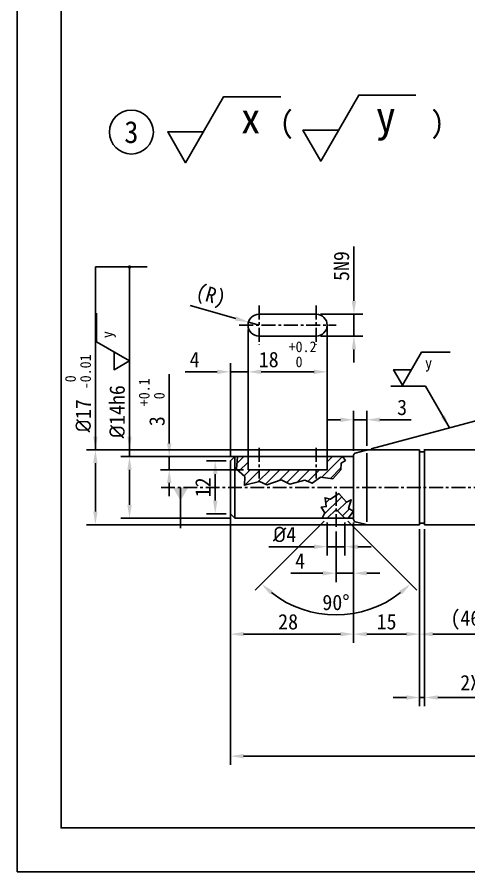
# Model space of a CAD drawing. Header units: millimetres. Extents: x 0 to 594, y 0 to 420.
# Drawn here: x 0 to 102.8, y 0 to 194.2 of the extents above; entities that cross this region are included whole.
import ezdxf
from ezdxf.enums import TextEntityAlignment as Align

# ---------------------------------------------------------------- set-up
doc = ezdxf.new("R2010")
doc.units = ezdxf.units.MM
doc.linetypes.add('CENTER', pattern=[50.8, 31.75, -6.35, 6.35, -6.35])
for name, color, linetype in [('문자', 2, 'Continuous'), ('외형선', 3, 'Continuous'), ('윤곽선_중심마크', 4, 'Continuous'), ('중심선', 1, 'CENTER'), ('치수선', 7, 'Continuous'), ('해칭선', 7, 'Continuous')]:
    doc.layers.add(name, color=color, linetype=linetype)
doc.styles.add('문자 H3.5', font='GulimChe.ttf', dxfattribs={"height": 3.5})
doc.styles.add('문자 H5', font='GulimChe.ttf', dxfattribs={"height": 5})
doc.dimstyles.new('기본', dxfattribs={"dimtxt": 3.5, "dimasz": 3, "dimexe": 2, "dimexo": 1, "dimgap": 1, "dimtad": 1, "dimdsep": 46, "dimtxsty": '문자 H3.5', "dimcen": 0, "dimclrd": 256, "dimclre": 256, "dimclrt": 2, "dimazin": 2, "dimtfac": 1, "dimtmove": 0, "dimatfit": 3, "dimfxl": 1, "dimlwd": -1, "dimlwe": -1, "dimarcsym": 1})

# ---------------------------------------------------------------- blocks, each defined once
blk = doc.blocks.new('*D64')
at = {"layer": 'Defpoints', "color": 0, "transparency": 16777216}
for p in [(49.53, 94.38), (25.57, 80.38), (49.53, 80.38)]:
    blk.add_point(p, dxfattribs=at)
at = {"layer": '치수선', "color": 7, "transparency": 16777216}
for p, q in [((25.57, 94.38), (25.57, 111.65)), ((48.53, 94.38), (23.57, 94.38)), ((25.57, 83.38), (25.57, 91.38)), ((48.53, 80.38), (23.57, 80.38))]:
    blk.add_line(p, q, dxfattribs=at)
for points in [[(25.07, 91.38), (26.07, 91.38), (25.57, 94.38)], [(25.07, 83.38), (26.07, 83.38), (25.57, 80.38)]]:
    blk.add_solid(points, dxfattribs=at)
at = {"layer": '치수선', "color": 2, "transparency": 16777216, "insert": (22.77, 104.56), "char_height": 3.5, "attachment_point": 5, "rotation": 90, "style": '문자 H3.5'}
blk.add_mtext('{\\fISOCPEUR|b0|i0|c0|p34;%%C}14h6', dxfattribs=at)
blk = doc.blocks.new('*D65')
at = {"layer": 'Defpoints', "color": 0, "transparency": 16777216}
for p in [(48.53, 93.38), (45.07, 81.38), (48.53, 81.38)]:
    blk.add_point(p, dxfattribs=at)
at = {"layer": '치수선', "transparency": 16777216}
for p, q in [((47.53, 93.38), (43.07, 93.38)), ((45.07, 90.38), (45.07, 84.38)), ((47.53, 81.38), (43.07, 81.38))]:
    blk.add_line(p, q, dxfattribs=at)
for points in [[(44.57, 90.38), (45.57, 90.38), (45.07, 93.38)], [(44.57, 84.38), (45.57, 84.38), (45.07, 81.38)]]:
    blk.add_solid(points, dxfattribs=at)
at = {"layer": '치수선', "color": 2, "transparency": 16777216, "insert": (42.27, 87.38), "char_height": 3.5, "attachment_point": 5, "rotation": 90, "style": '문자 H3.5'}
blk.add_mtext('12', dxfattribs=at)
blk = doc.blocks.new('*D68')
at = {"layer": 'Defpoints', "color": 0, "transparency": 16777216}
for p in [(82, 95.88), (17.81, 78.88), (82, 78.88)]:
    blk.add_point(p, dxfattribs=at)
at = {"layer": '치수선', "transparency": 16777216}
for p, q in [((17.81, 95.88), (17.81, 118.57)), ((81, 95.88), (15.81, 95.88)), ((17.81, 81.88), (17.81, 92.88)), ((81, 78.88), (15.81, 78.88))]:
    blk.add_line(p, q, dxfattribs=at)
for points in [[(17.31, 92.88), (18.31, 92.88), (17.81, 95.88)], [(17.31, 81.88), (18.31, 81.88), (17.81, 78.88)]]:
    blk.add_solid(points, dxfattribs=at)
at = {"layer": '치수선', "color": 2, "transparency": 16777216, "insert": (13.85, 108.72), "char_height": 3.5, "width": 18.0782, "attachment_point": 5, "rotation": 90, "style": '문자 H3.5'}
blk.add_mtext('{\\fISOCPEUR|b0|i0|c0|p34;%%C}17 {\\H0.7x;\\S 0^ -0.01;}', dxfattribs=at)
blk = doc.blocks.new('*D70')
at = {"layer": 'Defpoints', "color": 0, "transparency": 16777216}
for p in [(48.53, 81.38), (76.53, 80.06), (76.53, 54.03)]:
    blk.add_point(p, dxfattribs=at)
at = {"layer": '치수선', "transparency": 16777216}
for p, q in [((48.53, 80.38), (48.53, 52.03)), ((76.53, 79.06), (76.53, 52.03)), ((51.53, 54.03), (73.53, 54.03))]:
    blk.add_line(p, q, dxfattribs=at)
for points in [[(51.53, 54.53), (51.53, 53.53), (48.53, 54.03)], [(73.53, 54.53), (73.53, 53.53), (76.53, 54.03)]]:
    blk.add_solid(points, dxfattribs=at)
at = {"layer": '치수선', "color": 2, "transparency": 16777216, "insert": (61.64, 56.82), "char_height": 3.5, "attachment_point": 5, "style": '문자 H3.5'}
blk.add_mtext('28', dxfattribs=at)
blk = doc.blocks.new('*D71')
at = {"layer": 'Defpoints', "color": 0, "transparency": 16777216}
for p in [(76.53, 80.06), (72.53, 78.38), (72.53, 67.87)]:
    blk.add_point(p, dxfattribs=at)
at = {"layer": '치수선', "transparency": 16777216}
for p, q in [((76.53, 79.06), (76.53, 65.87)), ((72.53, 77.38), (72.53, 65.87)), ((69.53, 67.87), (62.22, 67.87)), ((76.53, 67.87), (72.53, 67.87)), ((79.53, 67.87), (82.53, 67.87))]:
    blk.add_line(p, q, dxfattribs=at)
for points in [[(69.53, 68.37), (69.53, 67.37), (72.53, 67.87)], [(79.53, 68.37), (79.53, 67.37), (76.53, 67.87)]]:
    blk.add_solid(points, dxfattribs=at)
at = {"layer": '치수선', "color": 2, "transparency": 16777216, "insert": (64.37, 70.66), "char_height": 3.5, "attachment_point": 5, "style": '문자 H3.5'}
blk.add_mtext('4', dxfattribs=at)
blk = doc.blocks.new('*D72')
at = {"layer": 'Defpoints', "color": 0, "transparency": 16777216}
for p in [(70.53, 80.38), (74.53, 80.38), (74.53, 73.89)]:
    blk.add_point(p, dxfattribs=at)
at = {"layer": '치수선', "transparency": 16777216}
for p, q in [((70.53, 79.38), (70.53, 71.89)), ((74.53, 79.38), (74.53, 71.89)), ((67.53, 73.89), (57.25, 73.89)), ((74.53, 73.89), (70.53, 73.89)), ((77.53, 73.89), (80.53, 73.89))]:
    blk.add_line(p, q, dxfattribs=at)
for points in [[(67.53, 74.39), (67.53, 73.39), (70.53, 73.89)], [(77.53, 74.39), (77.53, 73.39), (74.53, 73.89)]]:
    blk.add_solid(points, dxfattribs=at)
at = {"layer": '치수선', "color": 2, "transparency": 16777216, "insert": (60.83, 76.68), "char_height": 3.5, "attachment_point": 5, "style": '문자 H3.5'}
blk.add_mtext('{\\fISOCPEUR|b0|i0|c0|p34;%%C}4', dxfattribs=at)
blk = doc.blocks.new('*D73')
at = {"layer": 'Defpoints', "color": 0, "transparency": 16777216}
for p in [(72.53, 82.38), (72.53, 82.38), (70.53, 80.38), (74.53, 80.38), (66.33, 59.23)]:
    blk.add_point(p, dxfattribs=at)
at = {"layer": '치수선', "transparency": 16777216}
for p, q in [((69.82, 79.67), (54.17, 64.02)), ((75.24, 79.67), (90.89, 64.02))]:
    blk.add_line(p, q, dxfattribs=at)
blk.add_arc((72.53, 82.38), 23.96, 232.1789, 307.8211, dxfattribs=at)
for points in [[(57.51, 63.08), (58.17, 63.83), (55.59, 65.43)], [(86.89, 63.83), (87.55, 63.08), (89.47, 65.43)]]:
    blk.add_solid(points, dxfattribs=at)
at = {"layer": '치수선', "color": 2, "transparency": 16777216, "insert": (72.53, 61.21), "char_height": 3.5, "attachment_point": 5, "style": '문자 H3.5'}
blk.add_mtext('90°', dxfattribs=at)
blk = doc.blocks.new('*D74')
at = {"layer": 'Defpoints', "color": 0, "transparency": 16777216}
for p in [(76.53, 80.38), (91.53, 78.88), (91.53, 54.03)]:
    blk.add_point(p, dxfattribs=at)
at = {"layer": '치수선', "transparency": 16777216}
for p, q in [((76.53, 79.38), (76.53, 52.03)), ((91.53, 77.88), (91.53, 52.03)), ((79.53, 54.03), (88.53, 54.03))]:
    blk.add_line(p, q, dxfattribs=at)
for points in [[(79.53, 54.53), (79.53, 53.53), (76.53, 54.03)], [(88.53, 54.53), (88.53, 53.53), (91.53, 54.03)]]:
    blk.add_solid(points, dxfattribs=at)
at = {"layer": '치수선', "color": 2, "transparency": 16777216, "insert": (84.03, 56.83), "char_height": 3.5, "attachment_point": 5, "style": '문자 H3.5'}
blk.add_mtext('15', dxfattribs=at)
blk = doc.blocks.new('*D75')
at = {"layer": 'Defpoints', "color": 0, "transparency": 16777216}
for p in [(91.53, 78.88), (137.53, 78.88), (137.53, 54.03)]:
    blk.add_point(p, dxfattribs=at)
at = {"layer": '치수선', "transparency": 16777216}
for p, q in [((91.53, 77.88), (91.53, 52.03)), ((137.53, 77.88), (137.53, 52.03)), ((94.53, 54.03), (134.53, 54.03))]:
    blk.add_line(p, q, dxfattribs=at)
for points in [[(94.53, 54.53), (94.53, 53.53), (91.53, 54.03)], [(134.53, 54.53), (134.53, 53.53), (137.53, 54.03)]]:
    blk.add_solid(points, dxfattribs=at)
at = {"layer": '치수선', "color": 2, "transparency": 16777216, "insert": (103.08, 57.23), "char_height": 3.5, "attachment_point": 5, "style": '문자 H3.5'}
blk.add_mtext('(46)', dxfattribs=at)
blk = doc.blocks.new('*D76')
at = {"layer": 'Defpoints', "color": 0, "transparency": 16777216}
for p in [(79.53, 102.74), (79.53, 95.85), (76.53, 94.69)]:
    blk.add_point(p, dxfattribs=at)
at = {"layer": '치수선', "transparency": 16777216}
for p, q in [((76.53, 95.69), (76.53, 104.74)), ((79.53, 96.85), (79.53, 104.74)), ((73.53, 102.74), (70.53, 102.74)), ((76.53, 102.74), (79.53, 102.74)), ((82.53, 102.74), (89.59, 102.74))]:
    blk.add_line(p, q, dxfattribs=at)
for points in [[(73.53, 103.24), (73.53, 102.24), (76.53, 102.74)], [(82.53, 103.24), (82.53, 102.24), (79.53, 102.74)]]:
    blk.add_solid(points, dxfattribs=at)
at = {"layer": '치수선', "color": 2, "transparency": 16777216, "insert": (87.56, 105.53), "char_height": 3.5, "attachment_point": 5, "style": '문자 H3.5'}
blk.add_mtext('3', dxfattribs=at)
blk = doc.blocks.new('*D79')
at = {"layer": 'Defpoints', "color": 0, "transparency": 16777216}
for p in [(52.53, 124.23), (70.53, 124.23), (70.53, 113.63)]:
    blk.add_point(p, dxfattribs=at)
at = {"layer": '치수선', "transparency": 16777216}
for p, q in [((52.53, 123.23), (52.53, 111.63)), ((70.53, 123.23), (70.53, 111.63)), ((55.53, 113.63), (67.53, 113.63))]:
    blk.add_line(p, q, dxfattribs=at)
for points in [[(55.53, 114.13), (55.53, 113.13), (52.53, 113.63)], [(67.53, 114.13), (67.53, 113.13), (70.53, 113.63)]]:
    blk.add_solid(points, dxfattribs=at)
at = {"layer": '치수선', "color": 2, "transparency": 16777216, "insert": (61.53, 117.59), "char_height": 3.5, "attachment_point": 5, "style": '문자 H3.5'}
blk.add_mtext('18 {\\H0.7x;\\S+0.2^  0;}', dxfattribs=at)
blk = doc.blocks.new('*D80')
at = {"layer": 'Defpoints', "color": 0, "transparency": 16777216}
for p in [(48.53, 113.63), (48.53, 93.38), (52.53, 94.38)]:
    blk.add_point(p, dxfattribs=at)
at = {"layer": '치수선', "transparency": 16777216}
for p, q in [((48.53, 94.38), (48.53, 115.63)), ((52.53, 95.38), (52.53, 115.63)), ((45.53, 113.63), (38.22, 113.63)), ((52.53, 113.63), (48.53, 113.63)), ((55.53, 113.63), (58.53, 113.63))]:
    blk.add_line(p, q, dxfattribs=at)
for points in [[(45.53, 114.13), (45.53, 113.13), (48.53, 113.63)], [(55.53, 114.13), (55.53, 113.13), (52.53, 113.63)]]:
    blk.add_solid(points, dxfattribs=at)
at = {"layer": '치수선', "color": 2, "transparency": 16777216, "insert": (40.37, 116.42), "char_height": 3.5, "attachment_point": 5, "style": '문자 H3.5'}
blk.add_mtext('4', dxfattribs=at)
blk = doc.blocks.new('*D85')
at = {"layer": 'Defpoints', "color": 0, "transparency": 16777216}
for p in [(68.03, 126.73), (68.03, 121.73), (76.6, 121.73)]:
    blk.add_point(p, dxfattribs=at)
at = {"layer": '치수선', "transparency": 16777216}
for p, q in [((76.6, 129.73), (76.6, 142.11)), ((69.03, 126.73), (78.6, 126.73)), ((76.6, 121.73), (76.6, 126.73)), ((69.03, 121.73), (78.6, 121.73)), ((76.6, 118.73), (76.6, 115.73))]:
    blk.add_line(p, q, dxfattribs=at)
for points in [[(76.1, 129.73), (77.1, 129.73), (76.6, 126.73)], [(76.1, 118.73), (77.1, 118.73), (76.6, 121.73)]]:
    blk.add_solid(points, dxfattribs=at)
at = {"layer": '치수선', "color": 2, "transparency": 16777216, "insert": (73.79, 137.67), "char_height": 3.5, "attachment_point": 5, "rotation": 90, "style": '문자 H3.5'}
blk.add_mtext('5N9', dxfattribs=at)
blk = doc.blocks.new('*D86')
at = {"layer": 'Defpoints', "color": 0, "transparency": 16777216}
for p in [(110.41, 98.58), (79.15, 95.77), (79.92, 95.88), (91.53, 95.88), (76.9, 95.17)]:
    blk.add_point(p, dxfattribs=at)
at = {"layer": '치수선', "transparency": 16777216}
for p, q in [((80.5, 96.14), (111.4, 104.42)), ((92.53, 95.88), (112.53, 95.88))]:
    blk.add_line(p, q, dxfattribs=at)
for start, end in [(20.5473, 26.0947), (0, 15), (348.9053, 354.4527)]:
    blk.add_arc((79.53, 95.88), 31, start, end, dxfattribs=at)
for points in [[(109.03, 106.91), (108.08, 106.6), (109.47, 103.9)], [(109.88, 92.9), (110.88, 92.86), (110.53, 95.88)]]:
    blk.add_solid(points, dxfattribs=at)
at = {"layer": '치수선', "color": 2, "transparency": 16777216, "insert": (110.64, 109.07), "char_height": 3.5, "attachment_point": 5, "rotation": 292.9881, "style": '문자 H3.5'}
blk.add_mtext('15°', dxfattribs=at)
blk = doc.blocks.new('*D88')
at = {"layer": 'Defpoints', "color": 0, "transparency": 16777216}
for p in [(52.53, 94.38), (34.6, 91.38), (52.53, 91.38)]:
    blk.add_point(p, dxfattribs=at)
at = {"layer": '치수선', "transparency": 16777216}
for p, q in [((34.6, 97.38), (34.6, 113.07)), ((51.53, 94.38), (32.6, 94.38)), ((34.6, 91.38), (34.6, 94.38)), ((51.53, 91.38), (32.6, 91.38)), ((34.6, 88.38), (34.6, 85.38))]:
    blk.add_line(p, q, dxfattribs=at)
for points in [[(34.1, 97.38), (35.1, 97.38), (34.6, 94.38)], [(34.1, 88.38), (35.1, 88.38), (34.6, 91.38)]]:
    blk.add_solid(points, dxfattribs=at)
at = {"layer": '치수선', "color": 2, "transparency": 16777216, "insert": (30.64, 106.72), "char_height": 3.5, "attachment_point": 5, "rotation": 90, "style": '문자 H3.5'}
blk.add_mtext('3 {\\H0.7x;\\S+0.1^  0;}', dxfattribs=at)
blk = doc.blocks.new('*D91')
at = {"layer": 'Defpoints', "color": 0, "transparency": 16777216}
for p in [(91.53, 78.88), (92.68, 78.88), (92.68, 39.63)]:
    blk.add_point(p, dxfattribs=at)
at = {"layer": '치수선', "transparency": 16777216}
for p, q in [((91.53, 77.88), (91.53, 37.63)), ((92.68, 77.88), (92.68, 37.63)), ((88.53, 39.63), (85.53, 39.63)), ((91.53, 39.63), (92.68, 39.63)), ((95.68, 39.63), (157.93, 39.63))]:
    blk.add_line(p, q, dxfattribs=at)
for points in [[(88.53, 40.13), (88.53, 39.13), (91.53, 39.63)], [(95.68, 40.13), (95.68, 39.13), (92.68, 39.63)]]:
    blk.add_solid(points, dxfattribs=at)
at = {"layer": '치수선', "color": 2, "transparency": 16777216, "insert": (128.31, 43.76), "char_height": 3.5, "attachment_point": 5, "style": '문자 H3.5'}
blk.add_mtext('2X 1.15 {\\H0.7x;\\S+0.14^  0;\\H1.42857x; / \\fISOCPEUR|b0|i0|c0|p34;%%C\\fGulimChe|b0|i0|c129|p49;16.2 \\H0.7x;\\S 0^ -0.11;}', dxfattribs=at)
blk = doc.blocks.new('*D92')
at = {"layer": 'Defpoints', "color": 0, "transparency": 16777216}
for p in [(48.53, 84.5), (187.53, 84.5), (48.53, 26.3)]:
    blk.add_point(p, dxfattribs=at)
at = {"layer": '치수선', "transparency": 16777216}
for p, q in [((48.53, 83.5), (48.53, 24.3)), ((187.53, 83.5), (187.53, 24.3)), ((184.53, 26.3), (51.53, 26.3))]:
    blk.add_line(p, q, dxfattribs=at)
for points in [[(51.53, 26.8), (51.53, 25.8), (48.53, 26.3)], [(184.53, 26.8), (184.53, 25.8), (187.53, 26.3)]]:
    blk.add_solid(points, dxfattribs=at)
at = {"layer": '치수선', "color": 2, "transparency": 16777216, "insert": (118.03, 29.09), "char_height": 3.5, "attachment_point": 5, "style": '문자 H3.5'}
blk.add_mtext('139', dxfattribs=at)
blk = doc.blocks.new('*D95')
at = {"layer": 'Defpoints', "color": 0, "transparency": 16777216}
for p in [(152.53, 79.68), (92.68, 78.88), (136.38, 78.88), (149.91, 78.98), (115.94, 75.94)]:
    blk.add_point(p, dxfattribs=at)
at = {"layer": '치수선', "transparency": 16777216}
blk.add_line((148.56, 78.62), (115.03, 69.63), dxfattribs=at)
for start, end in [(169.7998, 174.8999), (180, 195), (200.1001, 205.2002)]:
    blk.add_arc((149.53, 78.88), 33.71, start, end, dxfattribs=at)
for points in [[(116.45, 81.85), (115.45, 81.9), (115.82, 78.88)], [(117.39, 67.14), (118.35, 67.44), (116.96, 70.15)]]:
    blk.add_solid(points, dxfattribs=at)
at = {"layer": '치수선', "color": 2, "transparency": 16777216, "insert": (121, 66.97), "char_height": 3.5, "attachment_point": 5, "rotation": 292.6502, "style": '문자 H3.5'}
blk.add_mtext('15°', dxfattribs=at)
blk = doc.blocks.new('*D97')
at = {"layer": 'Defpoints', "color": 0, "transparency": 16777216}
for p in [(52.63, 124.92), (55.03, 124.23)]:
    blk.add_point(p, dxfattribs=at)
at = {"layer": '치수선', "transparency": 16777216}
for p, q in [((39.4, 128.68), (49.74, 125.74)), ((55.03, 124.23), (52.63, 124.92))]:
    blk.add_line(p, q, dxfattribs=at)
blk.add_solid([(49.88, 126.22), (49.6, 125.26), (52.63, 124.92)], dxfattribs=at)
at = {"layer": '치수선', "color": 2, "transparency": 16777216, "insert": (44, 130.7), "char_height": 3.5, "attachment_point": 5, "rotation": 344.1164, "style": '문자 H3.5'}
blk.add_mtext('(R)', dxfattribs=at)

msp = doc.modelspace()

# ---------------------------------------------------------------- hatches: boundary and pattern name
at = {"layer": '해칭선'}
h = msp.add_hatch(dxfattribs=at)
h.set_pattern_fill('ANSI31', color=0, scale=0.5)
h.set_pattern_definition([(45, (-62.5664, -208.3207), (-1.122532, 1.122532), [])])
h.paths.add_polyline_path([(76.004, 84.554), (74.899, 84.016), (73.199, 85.97), (72.53, 85.518), (72.53, 82.376), (74.53, 80.376), (75.296, 80.376), (76.53, 81.949), (75.381, 82.544)])
h.paths.add_polyline_path([(72.53, 85.518), (71.272, 84.668), (70.059, 85.026), (70.309, 83.025), (69.176, 82.884), (69.969, 81.61), (69.346, 80.376), (70.53, 80.376), (72.53, 82.376)])
h.paths.add_polyline_path([(73.611, 91.337), (73.734, 92.896), (74.678, 93.511), (74.022, 94.376), (70.53, 94.376), (70.53, 91.376), (52.53, 91.376), (52.53, 94.376), (50.147, 94.376), (49.901, 91.501), (51.829, 89.82), (51.706, 87.852), (55.111, 88.713), (56.793, 87.967), (60.074, 89.123), (62.016, 88.133), (65.407, 89), (67.089, 88.327), (69.017, 89.697), (71.806, 89.328)])
h.paths.add_polyline_path([(154.53, 91.376), (154.53, 94.376), (153.675, 94.376), (153.154, 92.81), (153.675, 91.907), (153.188, 89.998), (154.89, 88.263), (158.084, 89.547), (159.925, 88.228), (164.612, 89.582), (168.015, 88.159), (169.994, 89.929), (169.3, 91.456), (170.421, 92.515), (170.063, 93.747), (170.238, 94.376), (168.53, 94.376), (168.53, 91.376)])

# ---------------------------------------------------------------- linework, layer by layer
msp.add_lwpolyline([(0, 0), (594, 0), (594, 420), (0, 420)], close=True)
at = {"layer": '문자', "color": 7}
msp.add_circle((25.989, 168.116), 5, dxfattribs=at)
at = {"layer": '외형선'}
for p, q in [((55.03, 126.733), (68.03, 126.733)), ((55.03, 121.733), (68.03, 121.733)), ((79.925, 95.876), (91.53, 95.876)), ((91.53, 95.876), (91.53, 78.876)), ((92.68, 95.876), (92.68, 78.876)), ((92.68, 95.876), (136.38, 95.876)), ((48.53, 93.376), (49.53, 94.376)), ((48.53, 93.376), (48.53, 81.376)), ((49.53, 94.376), (76.53, 94.376)), ((52.53, 94.376), (52.53, 91.376)), ((70.53, 94.376), (70.53, 91.376)), ((76.53, 94.689), (76.53, 80.064)), ((79.53, 95.134), (79.53, 79.512)), ((52.53, 91.376), (70.53, 91.376)), ((48.53, 81.376), (49.53, 80.376)), ((49.53, 80.376), (76.53, 80.376)), ((79.925, 78.876), (91.53, 78.876)), ((92.68, 78.876), (136.38, 78.876))]:
    msp.add_line(p, q, dxfattribs=at)
at = {"layer": '외형선', "color": 3}
for p, q in [((79.148, 95.774), (76.9, 95.172)), ((91.53, 95.476), (92.68, 95.476)), ((49.53, 94.376), (49.53, 80.376)), ((72.53, 82.376), (70.53, 80.376)), ((72.53, 82.376), (74.53, 80.376)), ((79.148, 78.979), (76.9, 79.581)), ((91.53, 79.276), (92.68, 79.276))]:
    msp.add_line(p, q, dxfattribs=at)
at = {"layer": '외형선', "color": 7}
for points in [[(50.147, 94.376), (49.901, 91.501), (51.829, 89.82), (51.706, 87.852), (55.111, 88.713), (56.793, 87.967), (60.074, 89.123), (62.016, 88.133), (65.407, 89), (67.089, 88.327), (69.017, 89.697), (71.806, 89.328), (73.611, 91.337), (73.734, 92.896), (74.678, 93.511), (74.022, 94.376)], [(69.346, 80.376), (69.969, 81.61), (69.176, 82.884), (70.309, 83.025), (70.059, 85.026), (71.272, 84.668), (73.199, 85.97), (74.899, 84.016), (76.004, 84.554), (75.381, 82.544), (76.53, 81.949), (75.296, 80.376)]]:
    msp.add_lwpolyline(points, dxfattribs=at)
at = {"layer": '외형선'}
for centre, start, end in [((55.03, 124.233), 90, 270), ((68.03, 124.233), 270, 90)]:
    msp.add_arc(centre, 2.5, start, end, dxfattribs=at)
at = {"layer": '외형선', "color": 3}
for centre, radius, start, end in [((79.925, 92.876), 3, 90, 105), ((77.03, 94.689), 0.5, 105, 180), ((77.03, 80.064), 0.5, 180, 255), ((79.925, 81.876), 3, 255, 270)]:
    msp.add_arc(centre, radius, start, end, dxfattribs=at)
at = {"layer": '윤곽선_중심마크'}
msp.add_lwpolyline([(584, 410), (10, 410), (10, 10), (584, 10)], close=True, dxfattribs=at)
at = {"layer": '중심선', "ltscale": 0.1}
for p, q in [((55.03, 128.733), (55.03, 119.733)), ((68.03, 128.733), (68.03, 119.733)), ((50.53, 124.233), (72.53, 124.233)), ((55.03, 96.376), (55.03, 89.376)), ((68.03, 96.376), (68.03, 89.376)), ((32.734, 87.376), (224.562, 87.376)), ((72.53, 86.376), (72.53, 78.376))]:
    msp.add_line(p, q, dxfattribs=at)
at = {"layer": '치수선', "color": 7}
for p, q in [((25.567, 111.65), (25.567, 125.727)), ((52.53, 94.376), (52.53, 123.233)), ((70.53, 94.376), (70.53, 124.233))]:
    msp.add_line(p, q, dxfattribs=at)
for points in [[(42.362, 168.145), (34.279, 168.145), (38.32, 161.145), (46.981, 176.145), (59.981, 176.145)], [(73.087, 168.509), (65.004, 168.509), (69.045, 161.509), (77.705, 176.509), (90.705, 176.509)], [(22.067, 118.146), (22.067, 114.104), (25.567, 116.125), (18.067, 120.455), (18.067, 126.955)], [(89.652, 114.088), (85.611, 114.088), (87.632, 110.588), (91.962, 118.088), (98.462, 118.088)]]:
    msp.add_lwpolyline(points, dxfattribs=at)

# ---------------------------------------------------------------- texts
at = {"layer": '문자', "color": 2}
for s, height, style, p in [('  x', 7, '문자 H3.5', (48.607, 171.3)), ('  y', 7, '문자 H3.5', (79.332, 171.664)), ('3', 5, '문자 H5', (25.989, 168.116)), (' y', 2.5, '문자 H3.5', (92.775, 115.665))]:
    msp.add_text(s, height=height, dxfattribs=dict(at, style=style)).set_placement(p, align=Align.MIDDLE_CENTER)
at = {"layer": '문자', "color": 2, "ltscale": 2, "style": '문자 H5'}
for s, p in [('(', (61.343, 170.364)), (')', (95.597, 170.349))]:
    msp.add_text(s, height=5, dxfattribs=at).set_placement(p, align=Align.MIDDLE_CENTER)
at = {"layer": '문자', "color": 2, "style": '문자 H3.5'}
msp.add_text(' y', height=2.5, rotation=90, dxfattribs=at).set_placement((20.49, 121.268), align=Align.MIDDLE_CENTER)

# ---------------------------------------------------------------- dimensions: what is measured, and where the dimension line sits
at = {"layer": '치수선', "color": 3}
for base, p1, p2, text, picture, middle in [((76.597, 121.733), (68.03, 126.733), (68.03, 121.733), '<>N9', '*D85', (76.597, 137.673)), ((34.6, 91.376), (52.53, 94.376), (52.53, 91.376), '<> {\\H0.7x;\\S+0.1^  0;}', '*D88', (34.6, 106.722))]:
    dim = msp.add_linear_dim(base=base, p1=p1, p2=p2, angle=90, text=text, dimstyle='기본', dxfattribs=at)
    dim.commit()
    dim.dimension.update_dxf_attribs({"geometry": picture, "text_midpoint": middle, "dimtype": 160})
at = {"layer": '치수선', "color": 7}
dim = msp.add_radius_dim(center=(55.03, 124.233), mpoint=(52.625, 124.917), text='(R)', dimstyle='기본', dxfattribs=at)
dim.commit()
dim.dimension.update_dxf_attribs({"geometry": '*D97', "text_midpoint": (44.001, 130.697)})
dim = msp.add_linear_dim(base=(70.53, 113.628), p1=(52.53, 124.233), p2=(70.53, 124.233), text='<> {\\H0.7x;\\S+0.2^  0;}', dimstyle='기본', dxfattribs=at)
dim.commit()
dim.dimension.update_dxf_attribs({"geometry": '*D79', "text_midpoint": (61.53, 117.588)})
dim = msp.add_linear_dim(base=(17.811, 78.876), p1=(82, 95.876), p2=(82, 78.876), angle=90, text='{\\fISOCPEUR|b0|i0|c0|p34;%%C}<> {\\H0.7x;\\S 0^ -0.01;}', dimstyle='기본', dxfattribs=at)
dim.commit()
dim.dimension.update_dxf_attribs({"geometry": '*D68', "text_midpoint": (17.811, 108.723), "dimtype": 160})
for base, p1, p2, picture, middle in [((48.53, 113.628), (52.53, 94.376), (48.53, 93.376), '*D80', (40.373, 116.423)), ((79.533, 102.738), (76.53, 94.689), (79.533, 95.851), '*D76', (87.564, 105.528)), ((91.53, 54.03), (76.53, 80.376), (91.53, 78.876), '*D74', (84.03, 56.827))]:
    dim = msp.add_linear_dim(base=base, p1=p1, p2=p2, dimstyle='기본', dxfattribs=at)
    dim.commit()
    dim.dimension.update_dxf_attribs({"geometry": picture, "text_midpoint": middle})
at = {"layer": '치수선', "color": 3}
dim = msp.add_angular_dim_2l(base=(110.4095, 98.5781), line1=((79.9247, 95.8765), (91.5297, 95.8765)), line2=((79.1482, 95.7742), (76.9003, 95.1719)), dimstyle='기본', dxfattribs=at)
dim.commit()
dim.dimension.update_dxf_attribs({"geometry": '*D86', "text_midpoint": (108.0658, 107.9823), "dimtype": 162})
at = {"layer": '치수선', "color": 7}
dim = msp.add_linear_dim(base=(25.567, 80.376), p1=(49.53, 94.376), p2=(49.53, 80.376), angle=90, text='{\\fISOCPEUR|b0|i0|c0|p34;%%C}<>h6', dimstyle='기본', override={"dimclrd": 7, "dimclre": 7}, dxfattribs=at)
dim.commit()
dim.dimension.update_dxf_attribs({"geometry": '*D64', "text_midpoint": (25.567, 104.563), "dimtype": 160})
dim = msp.add_linear_dim(base=(45.07, 81.376), p1=(48.53, 93.376), p2=(48.53, 81.376), angle=90, dimstyle='기본', dxfattribs=at)
dim.commit()
dim.dimension.update_dxf_attribs({"geometry": '*D65', "text_midpoint": (42.274, 87.376)})
at = {"layer": '치수선', "color": 3}
dim = msp.add_linear_dim(base=(48.53, 26.296), p1=(187.53, 84.498), p2=(48.53, 84.498), dimstyle='기본', dxfattribs=at)
dim.commit()
dim.dimension.update_dxf_attribs({"geometry": '*D92', "text_midpoint": (118.03, 29.092)})
at = {"layer": '치수선', "color": 7}
dim = msp.add_angular_dim_2l(base=(115.9442, 75.9381), line1=((92.6797, 78.8765), (136.3797, 78.8765)), line2=((149.9112, 78.9787), (152.5297, 79.6803)), dimstyle='기본', dxfattribs=at)
dim.commit()
dim.dimension.update_dxf_attribs({"geometry": '*D95', "text_midpoint": (118.4161, 65.8932), "dimtype": 162})
dim = msp.add_angular_dim_2l(base=(66.329, 59.234), line1=((72.53, 82.376), (74.53, 80.376)), line2=((72.53, 82.376), (70.53, 80.376)), dimstyle='기본', dxfattribs=at)
dim.commit()
dim.dimension.update_dxf_attribs({"geometry": '*D73', "text_midpoint": (72.53, 61.207)})
for base, p1, p2, picture, middle in [((76.53, 54.03), (48.53, 81.376), (76.53, 80.064), '*D70', (61.64, 54.03)), ((72.53, 67.867), (76.53, 80.064), (72.53, 78.376), '*D71', (64.373, 67.867))]:
    dim = msp.add_linear_dim(base=base, p1=p1, p2=p2, dimstyle='기본', dxfattribs=at)
    dim.commit()
    dim.dimension.update_dxf_attribs({"geometry": picture, "text_midpoint": middle, "dimtype": 160})
for base, p1, p2, text, picture, middle in [((74.53, 73.888), (70.53, 80.376), (74.53, 80.376), '{\\fISOCPEUR|b0|i0|c0|p34;%%C}<>', '*D72', (60.828, 73.888)), ((137.53, 54.03), (91.53, 78.876), (137.53, 78.876), '(<>)', '*D75', (103.078, 54.03))]:
    dim = msp.add_linear_dim(base=base, p1=p1, p2=p2, text=text, dimstyle='기본', dxfattribs=at)
    dim.commit()
    dim.dimension.update_dxf_attribs({"geometry": picture, "text_midpoint": middle, "dimtype": 160})
at = {"layer": '치수선', "color": 3}
dim = msp.add_linear_dim(base=(92.68, 39.632), p1=(91.53, 78.876), p2=(92.68, 78.876), text='2X <> {\\H0.7x;\\S+0.14^  0;\\H1.42857x; / \\fISOCPEUR|b0|i0|c0|p34;%%C\\fGulimChe|b0|i0|c129|p49;16.2 \\H0.7x;\\S 0^ -0.11;}', dimstyle='기본', dxfattribs=at)
dim.commit()
dim.dimension.update_dxf_attribs({"geometry": '*D91', "text_midpoint": (128.305, 39.632), "dimtype": 160})

# ---------------------------------------------------------------- leaders
at = {"layer": '치수선', "color": 7}
for points, override in [([(17.811, 95.876), (17.811, 137.461), (25.567, 137.461)], {"dimgap": 1, "dimtad": 1}), ([(25.567, 137.461), (17.811, 137.461)], {"dimgap": 1, "dimtad": 1, "dimldrblk": 'DotSmall'}), ([(25.567, 95.876), (25.567, 137.461), (29.593, 137.461)], {"dimgap": 1, "dimtad": 1}), ([(98.343, 100.917), (92.901, 110.343), (84.975, 110.343)], {"dimgap": 1, "dimtad": 1}), ([(37.172, 87.337), (37.172, 78.14)], {"dimgap": 1, "dimtad": 1, "dimldrblk": 'DatumFilled'})]:
    msp.add_leader(points, dimstyle='기본', override=override, dxfattribs=at)

doc.saveas('drawing.dxf')
